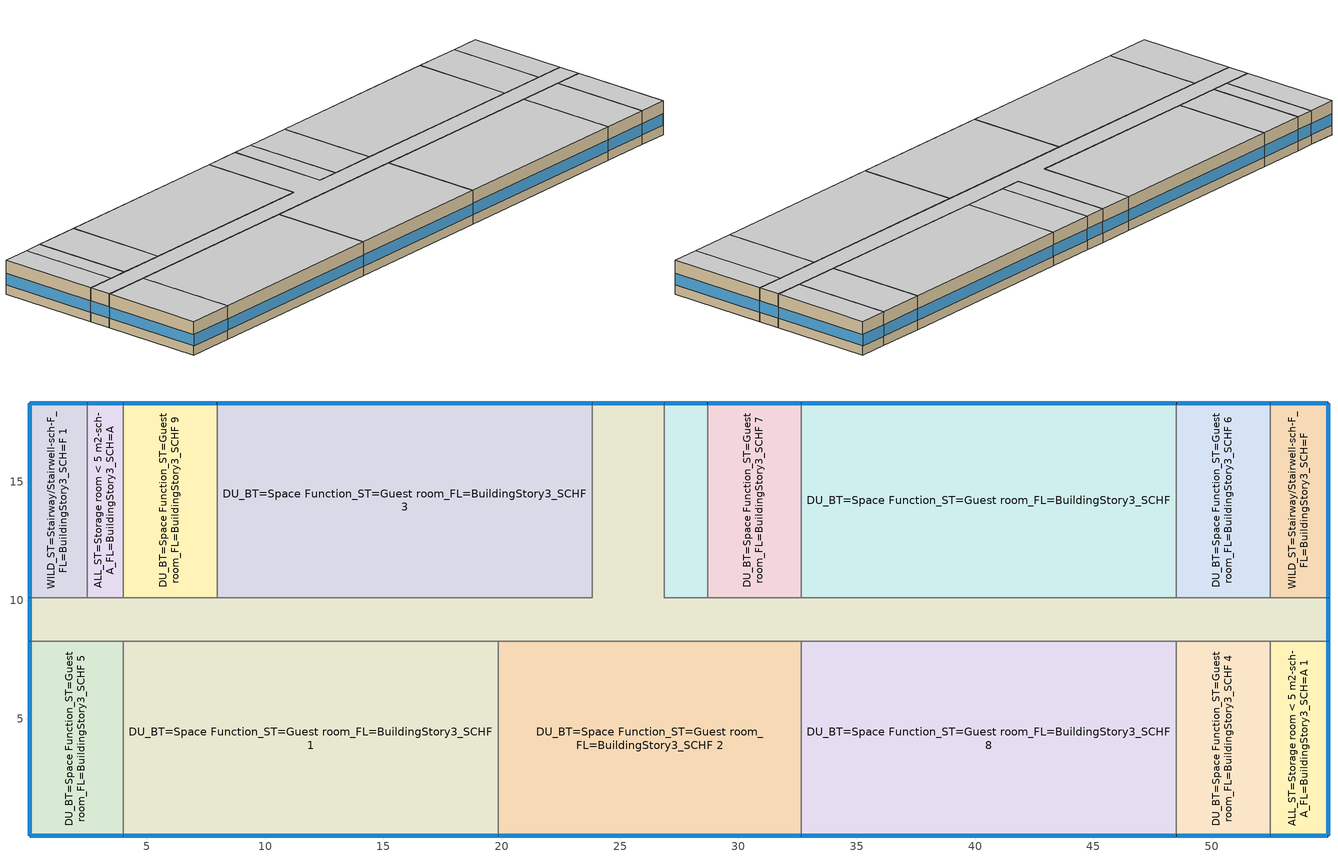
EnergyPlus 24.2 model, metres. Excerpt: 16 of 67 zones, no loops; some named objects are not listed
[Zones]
ALL_ST=Storage room < 5 m2-sch-A_FL=BuildingStory3_SCH=A
 floor to ALL_ST=Storage room < 5 m2-sch-A_FL=BuildingStory2_SCH=A 1 (BTAP-Int-Floor): 4.01,18.34 4.01,10.11 2.49,10.11 2.49,18.34 z6.1
 wall outside (BTAP-Ext-Wall-Mass:U-0.29): 4.01,18.34 2.49,18.34 z6.1:8.84
 wall to WILD_ST=Corridor/Transition area other-sch-F_FL=BuildingStory3_SCH=F 1 (BTAP-Int-Wall): 2.49,10.11 4.01,10.11 z6.1:8.84
 wall to DU_BT=Space Function_ST=Guest room_FL=BuildingStory3_SCHF 9 (BTAP-Int-Wall): 4.01,10.11 4.01,18.34 z6.1:8.84
 wall to WILD_ST=Stairway/Stairwell-sch-F_FL=BuildingStory3_SCH=F 1 (BTAP-Int-Wall): 2.49,18.34 2.49,10.11 z6.1:8.84
 window (BTAP-Ext-FixedWindow:U=0.280 SHGC=0.600): 3.99,18.34 2.51,18.34 z6.86:7.8
 ceiling to ALL_ST=Storage room < 5 m2-sch-A_FL=BuildingStory4_SCH=A (BTAP-Int-Ceiling): 4.01,10.11 4.01,18.34 2.49,18.34 2.49,10.11 z8.84
ALL_ST=Storage room < 5 m2-sch-A_FL=BuildingStory3_SCH=A 1
 floor to ALL_ST=Storage room < 5 m2-sch-A_FL=BuildingStory2_SCH=A (BTAP-Int-Floor): 54.91,8.28 54.91,0.05 52.47,0.05 52.47,8.28 z6.1
 wall outside (BTAP-Ext-Wall-Mass:U-0.29): 52.47,0.05 54.91,0.05 54.91,8.28 z6.1:8.84
 wall to WILD_ST=Corridor/Transition area other-sch-F_FL=BuildingStory3_SCH=F 1 (BTAP-Int-Wall): 54.91,8.28 52.47,8.28 z6.1:8.84
 wall to DU_BT=Space Function_ST=Guest room_FL=BuildingStory3_SCHF 4 (BTAP-Int-Wall): 52.47,8.28 52.47,0.05 z6.1:8.84
 window (BTAP-Ext-FixedWindow:U=0.280 SHGC=0.600): 54.91,0.07 54.91,8.25 z6.86:7.78; 52.5,0.05 54.89,0.05 z6.86:7.79
 ceiling to ALL_ST=Storage room < 5 m2-sch-A_FL=BuildingStory4_SCH=A 1 (BTAP-Int-Ceiling): 54.91,0.05 54.91,8.28 52.47,8.28 52.47,0.05 z8.84
DU_BT=Space Function_ST=Guest room_FL=BuildingStory3_SCHF
 floor to DU_BT=Space Function_ST=Guest room_FL=BuildingStory2_SCHF 1 (BTAP-Int-Floor): 48.51,18.34 48.51,10.11 32.66,10.11 32.66,18.34 z6.1
 wall outside (BTAP-Ext-Wall-Mass:U-0.29): 48.51,18.34 32.66,18.34 z6.1:8.84
 wall to WILD_ST=Corridor/Transition area other-sch-F_FL=BuildingStory3_SCH=F 1 (BTAP-Int-Wall): 32.66,10.11 48.51,10.11 z6.1:8.84
 wall to DU_BT=Space Function_ST=Guest room_FL=BuildingStory3_SCHF 6 (BTAP-Int-Wall): 48.51,10.11 48.51,18.34 z6.1:8.84
 wall to DU_BT=Space Function_ST=Guest room_FL=BuildingStory3_SCHF 7 (BTAP-Int-Wall): 32.66,18.34 32.66,10.11 z6.1:8.84
 window (BTAP-Ext-FixedWindow:U=0.280 SHGC=0.600): 48.49,18.34 32.69,18.34 z6.86:7.77
 ceiling to DU_BT=Space Function_ST=Guest room_FL=BuildingStory4_SCHF (BTAP-Int-Ceiling): 48.51,10.11 48.51,18.34 32.66,18.34 32.66,10.11 z8.84
DU_BT=Space Function_ST=Guest room_FL=BuildingStory3_SCHF 1
 floor to DU_BT=Space Function_ST=Guest room_FL=BuildingStory2_SCHF 5 (BTAP-Int-Floor): 19.86,8.28 19.86,0.05 4.01,0.05 4.01,8.28 z6.1
 wall outside (BTAP-Ext-Wall-Mass:U-0.29): 4.01,0.05 19.86,0.05 z6.1:8.84
 wall to WILD_ST=Corridor/Transition area other-sch-F_FL=BuildingStory3_SCH=F 1 (BTAP-Int-Wall): 19.86,8.28 4.01,8.28 z6.1:8.84
 wall to DU_BT=Space Function_ST=Guest room_FL=BuildingStory3_SCHF 5 (BTAP-Int-Wall): 4.01,8.28 4.01,0.05 z6.1:8.84
 wall to DU_BT=Space Function_ST=Guest room_FL=BuildingStory3_SCHF 2 (BTAP-Int-Wall): 19.86,0.05 19.86,8.28 z6.1:8.84
 window (BTAP-Ext-FixedWindow:U=0.280 SHGC=0.600): 4.04,0.05 19.84,0.05 z6.86:7.77
 ceiling to DU_BT=Space Function_ST=Guest room_FL=BuildingStory4_SCHF 9 (BTAP-Int-Ceiling): 19.86,0.05 19.86,8.28 4.01,8.28 4.01,0.05 z8.84
DU_BT=Space Function_ST=Guest room_FL=BuildingStory3_SCHF 2
 floor to DU_BT=Space Function_ST=Guest room_FL=BuildingStory2_SCHF 9 (BTAP-Int-Floor): 32.66,8.28 32.66,0.05 19.86,0.05 19.86,8.28 z6.1
 wall outside (BTAP-Ext-Wall-Mass:U-0.29): 19.86,0.05 32.66,0.05 z6.1:8.84
 wall to WILD_ST=Corridor/Transition area other-sch-F_FL=BuildingStory3_SCH=F 1 (BTAP-Int-Wall): 32.66,8.28 19.86,8.28 z6.1:8.84
 wall to DU_BT=Space Function_ST=Guest room_FL=BuildingStory3_SCHF 8 (BTAP-Int-Wall): 32.66,0.05 32.66,8.28 z6.1:8.84
 window (BTAP-Ext-FixedWindow:U=0.280 SHGC=0.600): 19.89,0.05 32.64,0.05 z6.86:7.78
 ceiling to DU_BT=Space Function_ST=Guest room_FL=BuildingStory4_SCHF 7 (BTAP-Int-Ceiling): 32.66,0.05 32.66,8.28 19.86,8.28 19.86,0.05 z8.84
DU_BT=Space Function_ST=Guest room_FL=BuildingStory3_SCHF 3
 floor to DU_BT=Space Function_ST=Guest room_FL=BuildingStory2_SCHF 4 (BTAP-Int-Floor): 23.82,18.34 23.82,10.11 7.97,10.11 7.97,18.34 z6.1
 wall outside (BTAP-Ext-Wall-Mass:U-0.29): 23.82,18.34 7.97,18.34 z6.1:8.84
 wall to WILD_ST=Corridor/Transition area other-sch-F_FL=BuildingStory3_SCH=F 1 (BTAP-Int-Wall): 7.97,10.11 23.82,10.11 23.82,18.34 z6.1:8.84
 wall to DU_BT=Space Function_ST=Guest room_FL=BuildingStory3_SCHF 9 (BTAP-Int-Wall): 7.97,18.34 7.97,10.11 z6.1:8.84
 window (BTAP-Ext-FixedWindow:U=0.280 SHGC=0.600): 23.8,18.34 8,18.34 z6.86:7.77
 ceiling to DU_BT=Space Function_ST=Guest room_FL=BuildingStory4_SCHF 6 (BTAP-Int-Ceiling): 23.82,10.11 23.82,18.34 7.97,18.34 7.97,10.11 z8.84
DU_BT=Space Function_ST=Guest room_FL=BuildingStory3_SCHF 4
 floor to DU_BT=Space Function_ST=Guest room_FL=BuildingStory2_SCHF 8 (BTAP-Int-Floor): 52.47,8.28 52.47,0.05 48.51,0.05 48.51,8.28 z6.1
 wall outside (BTAP-Ext-Wall-Mass:U-0.29): 48.51,0.05 52.47,0.05 z6.1:8.84
 wall to WILD_ST=Corridor/Transition area other-sch-F_FL=BuildingStory3_SCH=F 1 (BTAP-Int-Wall): 52.47,8.28 48.51,8.28 z6.1:8.84
 wall to DU_BT=Space Function_ST=Guest room_FL=BuildingStory3_SCHF 8 (BTAP-Int-Wall): 48.51,8.28 48.51,0.05 z6.1:8.84
 window (BTAP-Ext-FixedWindow:U=0.280 SHGC=0.600): 48.54,0.05 52.45,0.05 z6.86:7.78
 ceiling to DU_BT=Space Function_ST=Guest room_FL=BuildingStory4_SCHF 2 (BTAP-Int-Ceiling): 52.47,0.05 52.47,8.28 48.51,8.28 48.51,0.05 z8.84
DU_BT=Space Function_ST=Guest room_FL=BuildingStory3_SCHF 5
 floor to DU_BT=Space Function_ST=Guest room_FL=BuildingStory2_SCHF 6 (BTAP-Int-Floor): 4.01,8.28 4.01,0.05 0.05,0.05 0.05,8.28 z6.1
 wall outside (BTAP-Ext-Wall-Mass:U-0.29): 0.05,8.28 0.05,0.05 4.01,0.05 z6.1:8.84
 wall to WILD_ST=Corridor/Transition area other-sch-F_FL=BuildingStory3_SCH=F 1 (BTAP-Int-Wall): 4.01,8.28 0.05,8.28 z6.1:8.84
 window (BTAP-Ext-FixedWindow:U=0.280 SHGC=0.600): 0.05,8.25 0.05,0.07 / 0.07,0.05 3.99,0.05 z6.86:7.78
 ceiling to DU_BT=Space Function_ST=Guest room_FL=BuildingStory4_SCHF 1 (BTAP-Int-Ceiling): 4.01,0.05 4.01,8.28 0.05,8.28 0.05,0.05 z8.84
DU_BT=Space Function_ST=Guest room_FL=BuildingStory3_SCHF 6
 floor to DU_BT=Space Function_ST=Guest room_FL=BuildingStory2_SCHF (BTAP-Int-Floor): 52.47,18.34 52.47,10.11 48.51,10.11 48.51,18.34 z6.1
 wall outside (BTAP-Ext-Wall-Mass:U-0.29): 52.47,18.34 48.51,18.34 z6.1:8.84
 wall to WILD_ST=Stairway/Stairwell-sch-F_FL=BuildingStory3_SCH=F (BTAP-Int-Wall): 52.47,10.11 52.47,18.34 z6.1:8.84
 wall to WILD_ST=Corridor/Transition area other-sch-F_FL=BuildingStory3_SCH=F 1 (BTAP-Int-Wall): 48.51,10.11 52.47,10.11 z6.1:8.84
 window (BTAP-Ext-FixedWindow:U=0.280 SHGC=0.600): 52.45,18.34 48.54,18.34 z6.86:7.78
 ceiling to DU_BT=Space Function_ST=Guest room_FL=BuildingStory4_SCHF 5 (BTAP-Int-Ceiling): 52.47,10.11 52.47,18.34 48.51,18.34 48.51,10.11 z8.84
DU_BT=Space Function_ST=Guest room_FL=BuildingStory3_SCHF 7
 floor to DU_BT=Space Function_ST=Guest room_FL=BuildingStory2_SCHF 7 (BTAP-Int-Floor): 32.66,18.34 32.66,10.11 28.7,10.11 28.7,18.34 z6.1
 wall outside (BTAP-Ext-Wall-Mass:U-0.29): 32.66,18.34 28.7,18.34 z6.1:8.84
 wall to WILD_ST=Corridor/Transition area other-sch-F_FL=BuildingStory3_SCH=F 1 (BTAP-Int-Wall): 28.7,10.11 32.66,10.11 z6.1:8.84
 wall to WILD_ST=Corridor/Transition area other-sch-F_FL=BuildingStory3_SCH=F (BTAP-Int-Wall): 28.7,18.34 28.7,10.11 z6.1:8.84
 window (BTAP-Ext-FixedWindow:U=0.280 SHGC=0.600): 32.64,18.34 28.73,18.34 z6.86:7.78
 ceiling to DU_BT=Space Function_ST=Guest room_FL=BuildingStory4_SCHF 4 (BTAP-Int-Ceiling): 32.66,10.11 32.66,18.34 28.7,18.34 28.7,10.11 z8.84
DU_BT=Space Function_ST=Guest room_FL=BuildingStory3_SCHF 8
 floor to DU_BT=Space Function_ST=Guest room_FL=BuildingStory2_SCHF 3 (BTAP-Int-Floor): 48.51,8.28 48.51,0.05 32.66,0.05 32.66,8.28 z6.1
 wall outside (BTAP-Ext-Wall-Mass:U-0.29): 32.66,0.05 48.51,0.05 z6.1:8.84
 wall to WILD_ST=Corridor/Transition area other-sch-F_FL=BuildingStory3_SCH=F 1 (BTAP-Int-Wall): 48.51,8.28 32.66,8.28 z6.1:8.84
 window (BTAP-Ext-FixedWindow:U=0.280 SHGC=0.600): 32.69,0.05 48.49,0.05 z6.86:7.77
 ceiling to DU_BT=Space Function_ST=Guest room_FL=BuildingStory4_SCHF 8 (BTAP-Int-Ceiling): 48.51,0.05 48.51,8.28 32.66,8.28 32.66,0.05 z8.84
DU_BT=Space Function_ST=Guest room_FL=BuildingStory3_SCHF 9
 floor to DU_BT=Space Function_ST=Guest room_FL=BuildingStory2_SCHF 2 (BTAP-Int-Floor): 7.97,18.34 7.97,10.11 4.01,10.11 4.01,18.34 z6.1
 wall outside (BTAP-Ext-Wall-Mass:U-0.29): 7.97,18.34 4.01,18.34 z6.1:8.84
 wall to WILD_ST=Corridor/Transition area other-sch-F_FL=BuildingStory3_SCH=F 1 (BTAP-Int-Wall): 4.01,10.11 7.97,10.11 z6.1:8.84
 window (BTAP-Ext-FixedWindow:U=0.280 SHGC=0.600): 7.95,18.34 4.04,18.34 z6.86:7.78
 ceiling to DU_BT=Space Function_ST=Guest room_FL=BuildingStory4_SCHF 3 (BTAP-Int-Ceiling): 7.97,10.11 7.97,18.34 4.01,18.34 4.01,10.11 z8.84
WILD_ST=Corridor/Transition area other-sch-F_FL=BuildingStory3_SCH=F
 floor to WILD_ST=Corridor/Transition area other-sch-F_FL=BuildingStory2_SCH=F 1 (BTAP-Int-Floor): 28.7,18.34 28.7,10.11 26.87,10.11 26.87,18.34 z6.1
 wall outside (BTAP-Ext-Wall-Mass:U-0.29): 28.7,18.34 26.87,18.34 z6.1:8.84
 wall to WILD_ST=Corridor/Transition area other-sch-F_FL=BuildingStory3_SCH=F 1 (BTAP-Int-Wall): 26.87,18.34 26.87,10.11 28.7,10.11 z6.1:8.84
 window (BTAP-Ext-FixedWindow:U=0.280 SHGC=0.600): 28.67,18.34 26.9,18.34 z6.86:7.8
 ceiling to WILD_ST=Corridor/Transition area other-sch-F_FL=BuildingStory4_SCH=F 1 (BTAP-Int-Ceiling): 28.7,10.11 28.7,18.34 26.87,18.34 26.87,10.11 z8.84
WILD_ST=Corridor/Transition area other-sch-F_FL=BuildingStory3_SCH=F 1
 floor to WILD_ST=Corridor/Transition area other-sch-F_FL=BuildingStory2_SCH=F (BTAP-Int-Floor): 26.87,18.34 26.87,10.11 54.91,10.11 54.91,8.28 0.05,8.28 0.05,10.11 23.82,10.11 23.82,18.34 z6.1
 wall outside (BTAP-Ext-Wall-Mass:U-0.29): 0.05,10.11 0.05,8.28 / 54.91,8.28 54.91,10.11 / 26.87,18.34 23.82,18.34 z6.1:8.84
 wall to WILD_ST=Stairway/Stairwell-sch-F_FL=BuildingStory3_SCH=F (BTAP-Int-Wall): 54.91,10.11 52.47,10.11 z6.1:8.84
 wall to WILD_ST=Stairway/Stairwell-sch-F_FL=BuildingStory3_SCH=F 1 (BTAP-Int-Wall): 2.49,10.11 0.05,10.11 z6.1:8.84
 window (BTAP-Ext-FixedWindow:U=0.280 SHGC=0.600): 0.05,10.08 0.05,8.3 / 54.91,8.3 54.91,10.08 z6.86:7.8; 26.85,18.34 23.85,18.34 z6.86:7.79
 ceiling to WILD_ST=Corridor/Transition area other-sch-F_FL=BuildingStory4_SCH=F (BTAP-Int-Ceiling): 54.91,8.28 54.91,10.11 26.87,10.11 26.87,18.34 23.82,18.34 23.82,10.11 0.05,10.11 0.05,8.28 z8.84
WILD_ST=Stairway/Stairwell-sch-F_FL=BuildingStory3_SCH=F
 floor to WILD_ST=Stairway/Stairwell-sch-F_FL=BuildingStory2_SCH=F (BTAP-Int-Floor): 54.91,18.34 54.91,10.11 52.47,10.11 52.47,18.34 z6.1
 wall outside (BTAP-Ext-Wall-Mass:U-0.29): 54.91,10.11 54.91,18.34 52.47,18.34 z6.1:8.84
 window (BTAP-Ext-FixedWindow:U=0.280 SHGC=0.600): 54.91,10.13 54.91,18.31 z6.86:7.78; 54.89,18.34 52.5,18.34 z6.86:7.79
 ceiling to WILD_ST=Stairway/Stairwell-sch-F_FL=BuildingStory4_SCH=F 1 (BTAP-Int-Ceiling): 54.91,10.11 54.91,18.34 52.47,18.34 52.47,10.11 z8.84
WILD_ST=Stairway/Stairwell-sch-F_FL=BuildingStory3_SCH=F 1
 floor to WILD_ST=Stairway/Stairwell-sch-F_FL=BuildingStory2_SCH=F 1 (BTAP-Int-Floor): 2.49,18.34 2.49,10.11 0.05,10.11 0.05,18.34 z6.1
 wall outside (BTAP-Ext-Wall-Mass:U-0.29): 2.49,18.34 0.05,18.34 0.05,10.11 z6.1:8.84
 window (BTAP-Ext-FixedWindow:U=0.280 SHGC=0.600): 2.46,18.34 0.07,18.34 z6.86:7.79; 0.05,18.31 0.05,10.13 z6.86:7.78
 ceiling to WILD_ST=Stairway/Stairwell-sch-F_FL=BuildingStory4_SCH=F (BTAP-Int-Ceiling): 2.49,10.11 2.49,18.34 0.05,18.34 0.05,10.11 z8.84
[Building]
SmallHotel: North Axis {deg}=180; Terrain=Suburbs; Loads Convergence Tolerance Value {W}=0.04; Temperature Convergence Tolerance Value {deltaC}=0.4; Solar Distribution=FullExterior; Maximum Number of Warmup Days=25; Minimum Number of Warmup Days=6
[Site:Location]
Calgary Intl AP_AB_CAN: Latitude {deg}=51.114; Longitude {deg}=-114.02; Time Zone {hr}=-7; Elevation {m}=1084.1
[Site:GroundTemperature:BuildingSurface]
19.527, 19.502, 19.536, 19.598, 20.002, 21.64, 22.225, 22.375, 21.449, 20.121, 19.802, 19.633
[Site:GroundTemperature:Deep]
1.8, 0, -0.3, 0.2, 2.8, 5.6, 8.1, 9.9, 10.3, 9.3, 7.1, 4.4
[Site:GroundTemperature:FCfactorMethod]
January Ground Temperature {C}=5.5; February Ground Temperature {C}=-2; March Ground Temperature {C}=-4.4; April Ground Temperature {C}=-6.3; May Ground Temperature {C}=-6.3; June Ground Temperature {C}=-0.3; July Ground Temperature {C}=4.7; August Ground Temperature {C}=10.2; September Ground Temperature {C}=13.8; October Ground Temperature {C}=17; November Ground Temperature {C}=16.6; December Ground Temperature {C}=11.5
[Site:GroundTemperature:Shallow]
-4.6, -5.5, -3.9, -1.2, 5.6, 10.9, 14.5, 15.6, 13.7, 9.6, 4.1, -1
[Site:WaterMainsTemperature]
Calculation Method=Correlation; Annual Average Outdoor Air Temperature {C}=5; Maximum Difference In Monthly Average Outdoor Air Temperatures {deltaC}=23.3
[SizingPeriod:DesignDay] Day of Month=21; Dry-Bulb Temperature Range Modifier Type=DefaultMultipliers; Humidity Condition Type=Wetbulb; Barometric Pressure {Pa}=88961; Rain Indicator=No; Snow Indicator=No; Daylight Saving Time Indicator=No; Begin Environment Reset Mode=FullResetAtBeginEnvironment
Name | Month | Day Type | Maximum Dry-Bulb Temperature {C} | Daily Dry-Bulb Temperature Range {deltaC} | Wetbulb or DewPoint at Maximum Dry-Bulb {C} | Wind Speed {m/s} | Wind Direction {deg} | Solar Model Indicator | ASHRAE Clear Sky Optical Depth for Beam Irradiance (taub) | ASHRAE Clear Sky Optical Depth for Diffuse Irradiance (taud) | Sky Clearness
Calgary Intl AP Ann Clg .4% Condns DB=>MWB | 7 | SummerDesignDay | 28.5 | 12.1 | 16.1 | 4.5 | 160 | ASHRAETau | 0.339 | 2.421
Calgary Intl AP Ann Clg .4% Condns WB=>MDB | 7 | SummerDesignDay | 25.3 | 12.1 | 17.8 | 4.5 | 160 | ASHRAETau | 0.339 | 2.421
Calgary Intl AP Ann Htg 99.6% Condns DB | 1 | WinterDesignDay | -28.5 | 0 | -28.5 | 2.9 | 200 | ASHRAEClearSky |  |  | 0
[Material] Thermal Absorptance=0.9
Name | Roughness | Thickness {m} | Conductivity {W/m-K} | Density {kg/m3} | Specific Heat {J/kg-K} | Solar Absorptance | Visible Absorptance
1/2IN Gypsum 1 | Smooth | 0.0127 | 0.16 | 784.9 | 830 | 0.4 | 0.4
100mm Normalweight concrete floor 1 | MediumSmooth | 0.1016 | 2.31 | 2322 | 832 | 0.7 | 0.7
1IN Stucco 1 | Smooth | 0.0253 | 0.6918 | 1858 | 837 | 0.7 | 0.92
8IN CONCRETE HW RefBldg 1 | Rough | 0.2032 | 1.311 | 2240 | 836.8 | 0.7 | 0.7
G01 13mm gypsum board 1 | Smooth | 0.0127 | 0.16 | 800 | 1090 | 0.7 | 0.5
[Material:NoMass] Roughness=Smooth; Thermal Absorptance=0.9; Solar Absorptance=0.7
Name | Thermal Resistance {m2-K/W} | Visible Absorptance
Typical Carpet Pad | 0.21648 | 0.8
Typical Insulation 2 | 3.17733 | 0.7
[WindowMaterial:SimpleGlazingSystem]
SimpleGlazing:U=0.280 SHGC=0.600: U-Factor {W/m2-K}=2.8; Solar Heat Gain Coefficient=0.6; Visible Transmittance=0.21
[Construction]
BTAP-Ext-FixedWindow:U=0.280 SHGC=0.600: SimpleGlazing:U=0.280 SHGC=0.600
BTAP-Ext-Wall-Mass:U-0.29: 1IN Stucco 1, 8IN CONCRETE HW RefBldg 1, Typical Insulation 2, 1/2IN Gypsum 1
BTAP-Int-Ceiling: Typical Carpet Pad, 100mm Normalweight concrete floor 1
BTAP-Int-Floor: 100mm Normalweight concrete floor 1, Typical Carpet Pad
BTAP-Int-Wall: G01 13mm gypsum board 1, G01 13mm gypsum board 1
[Zone] Multiplier=1; Part of Total Floor Area=Yes
ALL_ST=Storage room < 5 m2-sch-A_FL=BuildingStory3_SCH=A; ALL_ST=Storage room < 5 m2-sch-A_FL=BuildingStory3_SCH=A 1; DU_BT=Space Function_ST=Guest room_FL=BuildingStory3_SCHF; DU_BT=Space Function_ST=Guest room_FL=BuildingStory3_SCHF 1; DU_BT=Space Function_ST=Guest room_FL=BuildingStory3_SCHF 2; DU_BT=Space Function_ST=Guest room_FL=BuildingStory3_SCHF 3; DU_BT=Space Function_ST=Guest room_FL=BuildingStory3_SCHF 4; DU_BT=Space Function_ST=Guest room_FL=BuildingStory3_SCHF 5; DU_BT=Space Function_ST=Guest room_FL=BuildingStory3_SCHF 6; DU_BT=Space Function_ST=Guest room_FL=BuildingStory3_SCHF 7; DU_BT=Space Function_ST=Guest room_FL=BuildingStory3_SCHF 8; DU_BT=Space Function_ST=Guest room_FL=BuildingStory3_SCHF 9; WILD_ST=Corridor/Transition area other-sch-F_FL=BuildingStory3_SCH=F; WILD_ST=Corridor/Transition area other-sch-F_FL=BuildingStory3_SCH=F 1; WILD_ST=Stairway/Stairwell-sch-F_FL=BuildingStory3_SCH=F; WILD_ST=Stairway/Stairwell-sch-F_FL=BuildingStory3_SCH=F 1
[Space]
Name | Zone | Volume {m3} | Space Type
FrontStorageFlr3 | ALL_ST=Storage room < 5 m2-sch-A_FL=BuildingStory3_SCH=A | 34.405 | Space Function Storage room < 5 m2-sch-A
RearStorageFlr3 | ALL_ST=Storage room < 5 m2-sch-A_FL=BuildingStory3_SCH=A 1 | 55.065 | Space Function Storage room < 5 m2-sch-A
GuestRoom315_318 | DU_BT=Space Function_ST=Guest room_FL=BuildingStory3_SCHF | 357.812 | Space Function Guest room
GuestRoom302_305 | DU_BT=Space Function_ST=Guest room_FL=BuildingStory3_SCHF 1 | 357.837 | Space Function Guest room
GuestRoom306_308 | DU_BT=Space Function_ST=Guest room_FL=BuildingStory3_SCHF 2 | 289.022 | Space Function Guest room
GuestRoom320_323 | DU_BT=Space Function_ST=Guest room_FL=BuildingStory3_SCHF 3 | 357.812 | Space Function Guest room
GuestRoom313 | DU_BT=Space Function_ST=Guest room_FL=BuildingStory3_SCHF 4 | 89.4593 | Space Function Guest room
GuestRoom301 | DU_BT=Space Function_ST=Guest room_FL=BuildingStory3_SCHF 5 | 89.4593 | Space Function Guest room
GuestRoom314 | DU_BT=Space Function_ST=Guest room_FL=BuildingStory3_SCHF 6 | 89.4529 | Space Function Guest room
GuestRoom319 | DU_BT=Space Function_ST=Guest room_FL=BuildingStory3_SCHF 7 | 89.4529 | Space Function Guest room
GuestRoom309_312 | DU_BT=Space Function_ST=Guest room_FL=BuildingStory3_SCHF 8 | 357.837 | Space Function Guest room
GuestRoom324 | DU_BT=Space Function_ST=Guest room_FL=BuildingStory3_SCHF 9 | 89.4529 | Space Function Guest room
ElevatorCoreFlr3 | WILD_ST=Corridor/Transition area other-sch-F_FL=BuildingStory3_SCH=F | 41.286 | Space Function Corridor/Transition area other-sch-F
CorridorFlr3 | WILD_ST=Corridor/Transition area other-sch-F_FL=BuildingStory3_SCH=F 1 | 344.053 | Space Function Corridor/Transition area other-sch-F
RearStairsFlr3 | WILD_ST=Stairway/Stairwell-sch-F_FL=BuildingStory3_SCH=F | 55.0611 | Space Function Stairway/Stairwell-sch-F
FrontStairsFlr3 | WILD_ST=Stairway/Stairwell-sch-F_FL=BuildingStory3_SCH=F 1 | 55.0479 | Space Function Stairway/Stairwell-sch-F
[SpaceList]
Space Function Storage room < 5 m2-sch-A: RearStorageFlr2, FrontStorageFlr2, FrontStorageFlr1, RearStorageFlr4, LaundryRoomFlr1, FrontStorageFlr4, RearStorageFlr1, FrontStorageFlr3, RearStorageFlr3
Space Function Guest room: GuestRoom413, GuestRoom103, GuestRoom209_212, GuestRoom320_323, GuestRoom219, GuestRoom314, GuestRoom319, GuestRoom313, GuestRoom105, GuestRoom324, GuestRoom206_208, GuestRoom309_312, GuestRoom224, GuestRoom406_408, GuestRoom420_423, GuestRoom214, GuestRoom301, GuestRoom409_412, GuestRoom306_308, GuestRoom302_305, GuestRoom213, GuestRoom401, GuestRoom202_205, GuestRoom102, GuestRoom101, GuestRoom315_318, GuestRoom220_223, GuestRoom104, GuestRoom201, GuestRoom415_418, GuestRoom215_218, GuestRoom414, GuestRoom402_405, GuestRoom424, GuestRoom419
Space Function Corridor/Transition area other-sch-F: CorridorFlr2, ElevatorCoreFlr3, ElevatorCoreFlr2, CorridorFlr4, ElevatorCoreFlr4, ElevatorCoreFlr1, CorridorFlr3, CorridorFlr1
Space Function Stairway/Stairwell-sch-F: FrontStairsFlr2, FrontStairsFlr4, RearStairsFlr4, RearStairsFlr2, FrontStairsFlr3, RearStairsFlr3, FrontStairsFlr1, RearStairsFlr1
[Lights] Design Level Calculation Method=Watts/Area; Fraction Radiant=0.5; Fraction Visible=0.2; Fraction Replaceable=1
Name | Zone or ZoneList or Space or SpaceList | Schedule | Watts per Floor Area {W/m2}
Space Function Storage room < 5 m2-sch-A Lights | Space Function Storage room < 5 m2-sch-A | NECB-A-Lighting | 5.50001
Space Function Guest room Lights | Space Function Guest room | NECB-F-Lighting | 4.4
Space Function Corridor/Transition area other-sch-F Lights | Space Function Corridor/Transition area other-sch-F | NECB-F-Lighting | 4.4
Space Function Stairway/Stairwell-sch-F Lights | Space Function Stairway/Stairwell-sch-F | NECB-F-Lighting | 5.30001
[People] Number of People Calculation Method=People/Area; Fraction Radiant=0.3; Activity Level Schedule=NECB-Activity; Work Efficiency Schedule=Work Efficiency Schedule; Clothing Insulation Schedule=Clothing Schedule; Air Velocity Schedule=Air Velocity Schedule
Name | Zone or ZoneList or Space or SpaceList | Number of People Schedule | People per Floor Area {person/m2}
Space Function Storage room < 5 m2-sch-A People | Space Function Storage room < 5 m2-sch-A | NECB-A-Occupancy | 0.0100036
Space Function Guest room People | Space Function Guest room | NECB-F-Occupancy | 0.0400145
Space Function Corridor/Transition area other-sch-F People | Space Function Corridor/Transition area other-sch-F | NECB-F-Occupancy | 0.0100036
Space Function Stairway/Stairwell-sch-F People | Space Function Stairway/Stairwell-sch-F | NECB-F-Occupancy | 0.00500182
[ElectricEquipment] Design Level Calculation Method=Watts/Area; Fraction Radiant=0.5
Name | Zone or ZoneList or Space or SpaceList | Schedule | Watts per Floor Area {W/m2}
Space Function Storage room < 5 m2-sch-A Elec Equip | Space Function Storage room < 5 m2-sch-A | NECB-A-Electric-Equipment | 1.00036
Space Function Guest room Elec Equip | Space Function Guest room | NECB-F-Electric-Equipment | 2.50091
[ZoneInfiltration:DesignFlowRate] Schedule=Always On Discrete; Design Flow Rate Calculation Method=Flow/ExteriorArea; Flow Rate per Exterior Surface Area {m3/s-m2}=0.00443828; Constant Term Coefficient=0; Temperature Term Coefficient=0; Velocity Term Coefficient=0.224; Velocity Squared Term Coefficient=0
Name | Zone or ZoneList or Space or SpaceList
FrontStorageFlr3 Infiltration | FrontStorageFlr3
RearStorageFlr3 Infiltration | RearStorageFlr3
GuestRoom315_318 Infiltration | GuestRoom315_318
GuestRoom302_305 Infiltration | GuestRoom302_305
GuestRoom306_308 Infiltration | GuestRoom306_308
GuestRoom320_323 Infiltration | GuestRoom320_323
GuestRoom313 Infiltration | GuestRoom313
GuestRoom301 Infiltration | GuestRoom301
GuestRoom314 Infiltration | GuestRoom314
GuestRoom319 Infiltration | GuestRoom319
GuestRoom309_312 Infiltration | GuestRoom309_312
GuestRoom324 Infiltration | GuestRoom324
ElevatorCoreFlr3 Infiltration | ElevatorCoreFlr3
CorridorFlr3 Infiltration | CorridorFlr3
RearStairsFlr3 Infiltration | RearStairsFlr3
FrontStairsFlr3 Infiltration | FrontStairsFlr3
[Foundation:Kiva]
Bldg Kiva Foundation: Wall Height Above Grade {m}=0; Wall Depth Below Slab {m}=0
[Foundation:Kiva:Settings]
Soil Conductivity {W/m-K}=1.73; Soil Density {kg/m3}=1842; Soil Specific Heat {J/kg-K}=419; Ground Solar Absorptivity=0.9; Ground Thermal Absorptivity=0.9; Ground Surface Roughness {m}=0.03; Far-Field Width {m}=40; Deep-Ground Boundary Condition=Autoselect; Deep-Ground Depth {m}=Autocalculate; Minimum Cell Dimension {m}=0.02; Maximum Cell Growth Coefficient=1.5; Simulation Timestep=Hourly
[Schedule:Day:Interval]
NECB-Activity Default; NECB-Activity Summer Design Day; NECB-Activity Winter Design Day: No, 24:00, 130
Work Efficiency Schedule Default; NECB-A-Occupancy Sun|Hol Day; NECB-A-Occupancy Sat Day: No, 24:00, 0
Clothing Schedule Default Winter Clothes: No, 24:00, 1
Air Velocity Schedule Default; NECB-A-Electric-Equipment Sun|Hol Day; NECB-A-Electric-Equipment Sat Day: No, 24:00, 0.2
NECB-A-Lighting Sun|Hol Day; NECB-A-Lighting Sat Day: No, 24:00, 0.05
NECB-A-Lighting Default|Wkdy Day; NECB-A-Lighting Default: No, 07:00, 0.05, 08:00, 0.3, 09:00, 0.8, 17:00, 0.9, 18:00, 0.8, 19:00, 0.5, 21:00, 0.3, 23:00, 0.1, 24:00, 0.05
NECB-A-Occupancy Default|Wkdy Day; NECB-A-Occupancy Default: No, 07:00, 0, 08:00, 0.1, 09:00, 0.7, 12:00, 0.9, 14:00, 0.5, 17:00, 0.9, 18:00, 0.7, 19:00, 0.3, 23:00, 0.1, 24:00, 0
NECB-A-Electric-Equipment Default|Wkdy Day; NECB-A-Electric-Equipment Default: No, 07:00, 0.2, 08:00, 0.3, 09:00, 0.8, 18:00, 0.9, 19:00, 0.5, 21:00, 0.3, 24:00, 0.2
NECB-F-Lighting Sun|Hol Day; NECB-F-Lighting Default|Wkdy Day; NECB-F-Lighting Sat Day; NECB-F-Lighting Default; NECB-F-Electric-Equipment Sun|Hol Day; NECB-F-Electric-Equipment Default|Wkdy Day; NECB-F-Electric-Equipment Sat Day; NECB-F-Electric-Equipment Default: No, 01:00, 0.21, 03:00, 0.14, 06:00, 0.07, 07:00, 0.14, 08:00, 0.28, 09:00, 0.35, 11:00, 0.28, 12:00, 0.21, 19:00, 0.14, 20:00, 0.42, 21:00, 0.56, 22:00, 0.63, 23:00, 0.56, 24:00, 0.42
NECB-F-Occupancy Sun|Hol Day; NECB-F-Occupancy Default|Wkdy Day; NECB-F-Occupancy Sat Day; NECB-F-Occupancy Default: No, 07:00, 0.63, 08:00, 0.49, 10:00, 0.28, 16:00, 0.14, 17:00, 0.21, 20:00, 0.35, 22:00, 0.49, 23:00, 0.56, 24:00, 0.63
[Schedule:Week:Daily]
NECB-Activity Week Rule - Jan1-Dec31: NECB-Activity Default, NECB-Activity Default, NECB-Activity Default, NECB-Activity Default, NECB-Activity Default, NECB-Activity Default, NECB-Activity Default, NECB-Activity Default, NECB-Activity Summer Design Day, NECB-Activity Winter Design Day, NECB-Activity Default, NECB-Activity Default
Work Efficiency Schedule Week Rule - Jan1-Dec31: Work Efficiency Schedule Default, Work Efficiency Schedule Default, Work Efficiency Schedule Default, Work Efficiency Schedule Default, Work Efficiency Schedule Default, Work Efficiency Schedule Default, Work Efficiency Schedule Default, Work Efficiency Schedule Default, Work Efficiency Schedule Default, Work Efficiency Schedule Default, Work Efficiency Schedule Default, Work Efficiency Schedule Default
Clothing Schedule Week Rule - Jan1-Dec31: Clothing Schedule Default Winter Clothes, Clothing Schedule Default Winter Clothes, Clothing Schedule Default Winter Clothes, Clothing Schedule Default Winter Clothes, Clothing Schedule Default Winter Clothes, Clothing Schedule Default Winter Clothes, Clothing Schedule Default Winter Clothes, Clothing Schedule Default Winter Clothes, Clothing Schedule Default Winter Clothes, Clothing Schedule Default Winter Clothes, Clothing Schedule Default Winter Clothes, Clothing Schedule Default Winter Clothes
Air Velocity Schedule Week Rule - Jan1-Dec31: Air Velocity Schedule Default, Air Velocity Schedule Default, Air Velocity Schedule Default, Air Velocity Schedule Default, Air Velocity Schedule Default, Air Velocity Schedule Default, Air Velocity Schedule Default, Air Velocity Schedule Default, Air Velocity Schedule Default, Air Velocity Schedule Default, Air Velocity Schedule Default, Air Velocity Schedule Default
NECB-A-Lighting Week Rule - Jan1-Dec31: NECB-A-Lighting Sun|Hol Day, NECB-A-Lighting Default|Wkdy Day, NECB-A-Lighting Default|Wkdy Day, NECB-A-Lighting Default|Wkdy Day, NECB-A-Lighting Default|Wkdy Day, NECB-A-Lighting Default|Wkdy Day, NECB-A-Lighting Sat Day, NECB-A-Lighting Default, NECB-A-Lighting Default, NECB-A-Lighting Default, NECB-A-Lighting Default, NECB-A-Lighting Default
NECB-A-Occupancy Week Rule - Jan1-Dec31: NECB-A-Occupancy Sun|Hol Day, NECB-A-Occupancy Default|Wkdy Day, NECB-A-Occupancy Default|Wkdy Day, NECB-A-Occupancy Default|Wkdy Day, NECB-A-Occupancy Default|Wkdy Day, NECB-A-Occupancy Default|Wkdy Day, NECB-A-Occupancy Sat Day, NECB-A-Occupancy Default, NECB-A-Occupancy Default, NECB-A-Occupancy Default, NECB-A-Occupancy Default, NECB-A-Occupancy Default
NECB-A-Electric-Equipment Week Rule - Jan1-Dec31: NECB-A-Electric-Equipment Sun|Hol Day, NECB-A-Electric-Equipment Default|Wkdy Day, NECB-A-Electric-Equipment Default|Wkdy Day, NECB-A-Electric-Equipment Default|Wkdy Day, NECB-A-Electric-Equipment Default|Wkdy Day, NECB-A-Electric-Equipment Default|Wkdy Day, NECB-A-Electric-Equipment Sat Day, NECB-A-Electric-Equipment Default, NECB-A-Electric-Equipment Default, NECB-A-Electric-Equipment Default, NECB-A-Electric-Equipment Default, NECB-A-Electric-Equipment Default
NECB-F-Lighting Week Rule - Jan1-Dec31: NECB-F-Lighting Sun|Hol Day, NECB-F-Lighting Default|Wkdy Day, NECB-F-Lighting Default|Wkdy Day, NECB-F-Lighting Default|Wkdy Day, NECB-F-Lighting Default|Wkdy Day, NECB-F-Lighting Default|Wkdy Day, NECB-F-Lighting Sat Day, NECB-F-Lighting Default, NECB-F-Lighting Default, NECB-F-Lighting Default, NECB-F-Lighting Default, NECB-F-Lighting Default
NECB-F-Occupancy Week Rule - Jan1-Dec31: NECB-F-Occupancy Sun|Hol Day, NECB-F-Occupancy Default|Wkdy Day, NECB-F-Occupancy Default|Wkdy Day, NECB-F-Occupancy Default|Wkdy Day, NECB-F-Occupancy Default|Wkdy Day, NECB-F-Occupancy Default|Wkdy Day, NECB-F-Occupancy Sat Day, NECB-F-Occupancy Default, NECB-F-Occupancy Default, NECB-F-Occupancy Default, NECB-F-Occupancy Default, NECB-F-Occupancy Default
NECB-F-Electric-Equipment Week Rule - Jan1-Dec31: NECB-F-Electric-Equipment Sun|Hol Day, NECB-F-Electric-Equipment Default|Wkdy Day, NECB-F-Electric-Equipment Default|Wkdy Day, NECB-F-Electric-Equipment Default|Wkdy Day, NECB-F-Electric-Equipment Default|Wkdy Day, NECB-F-Electric-Equipment Default|Wkdy Day, NECB-F-Electric-Equipment Sat Day, NECB-F-Electric-Equipment Default, NECB-F-Electric-Equipment Default, NECB-F-Electric-Equipment Default, NECB-F-Electric-Equipment Default, NECB-F-Electric-Equipment Default
[Schedule:Year]
NECB-Activity: NECB-Activity Week Rule - Jan1-Dec31, 1, 1, 12, 31
Work Efficiency Schedule: Work Efficiency Schedule Week Rule - Jan1-Dec31, 1, 1, 12, 31
Clothing Schedule: Clothing Schedule Week Rule - Jan1-Dec31, 1, 1, 12, 31
Air Velocity Schedule: Air Velocity Schedule Week Rule - Jan1-Dec31, 1, 1, 12, 31
NECB-A-Lighting: NECB-A-Lighting Week Rule - Jan1-Dec31, 1, 1, 12, 31
NECB-A-Occupancy: NECB-A-Occupancy Week Rule - Jan1-Dec31, 1, 1, 12, 31
NECB-A-Electric-Equipment: NECB-A-Electric-Equipment Week Rule - Jan1-Dec31, 1, 1, 12, 31
NECB-F-Lighting: NECB-F-Lighting Week Rule - Jan1-Dec31, 1, 1, 12, 31
NECB-F-Occupancy: NECB-F-Occupancy Week Rule - Jan1-Dec31, 1, 1, 12, 31
NECB-F-Electric-Equipment: NECB-F-Electric-Equipment Week Rule - Jan1-Dec31, 1, 1, 12, 31
[Schedule:Constant]
Always On Discrete: Hourly Value=1
